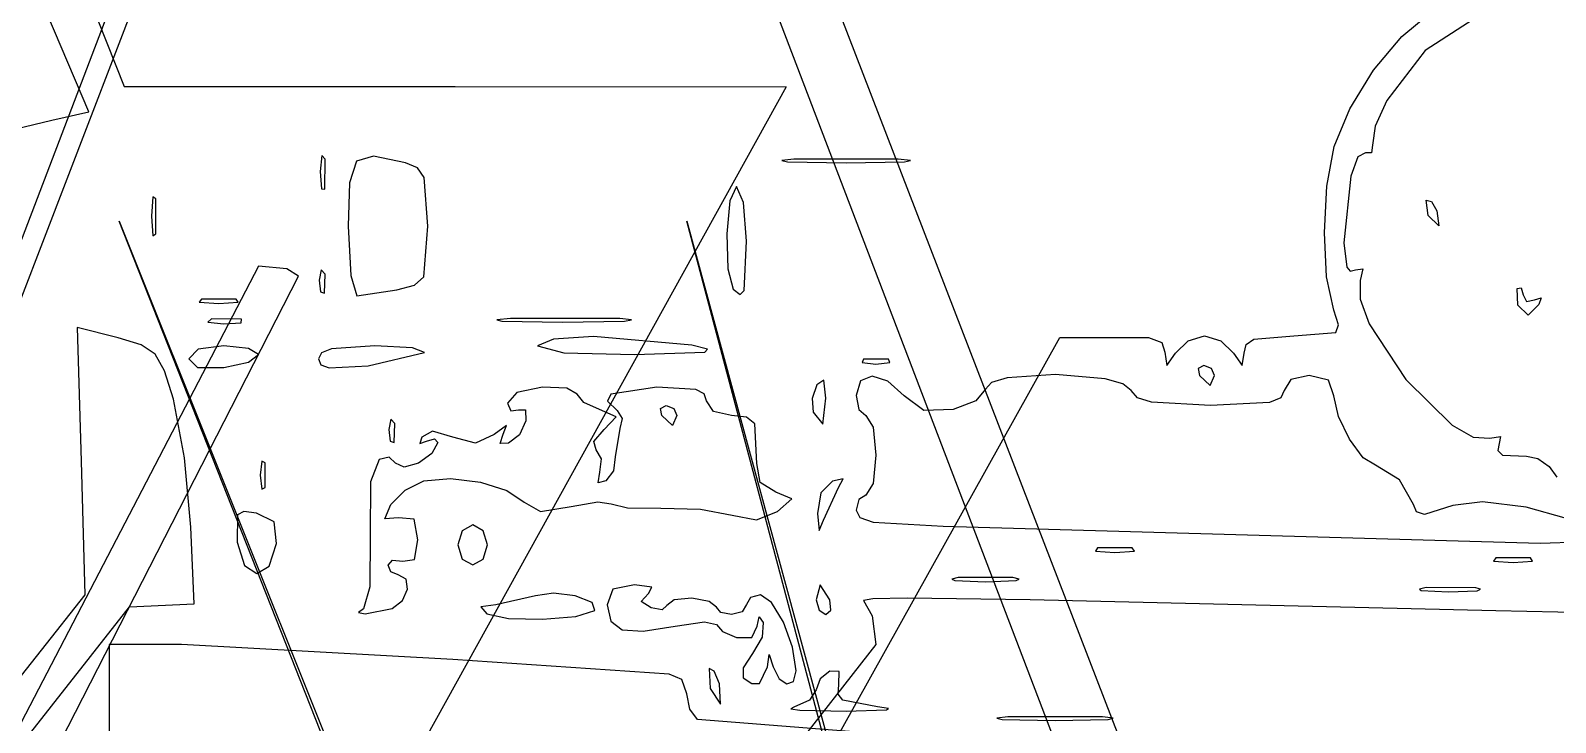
# Model space of a CAD drawing. Extents: x -99 to 383, y -48 to 207.
# Drawn here: x 200.14 to 243.37, y 120.86 to 140.47 of the extents above; entities that cross this region are included whole.
import ezdxf

# ---------------------------------------------------------------- set-up
doc = ezdxf.new("R2010")
doc.units = 0

msp = doc.modelspace()

# ---------------------------------------------------------------- linework, layer by layer
at = {"layer": 'Image'}
for p, q in [((215.352938, 160.971873), (273.981, 9.02969)), ((273.982457, 3.103029), (215.3537, 156.51022)), ((151.07791, 6.034145), (208.38221, 155.000572)), ((207.451301, 154.344711), (150.147, 4.48242)), ((201.789764, 138.166352), (200.317154, 141.622592)), ((201.700016, 141.6271), (202.795376, 138.87957)), ((239.012393, 140.298196), (239.838422, 140.988002)), ((241.483158, 141.071111), (239.669345, 139.898385)), ((238.21158, 139.338973), (239.012393, 140.298196)), ((239.669345, 139.898385), (238.58238, 138.480557)), ((237.537888, 138.251764), (238.21158, 139.338973)), ((221.563136, 138.871301), (151.064, 11.5906)), ((202.795376, 138.87957), (212.179256, 138.875449)), ((212.179256, 138.875449), (221.563136, 138.871301)), ((238.58238, 138.480557), (238.252438, 137.756151)), ((198.613104, 137.418029), (200.740494, 137.928123)), ((200.740494, 137.928123), (201.789764, 138.166352)), ((237.093222, 137.178002), (237.537888, 138.251764)), ((238.252438, 137.756151), (238.176055, 137.220805)), ((236.886843, 136.05586), (237.093222, 137.178002)), ((238.176055, 137.220805), (238.151519, 137.000078)), ((208.398282, 136.923806), (208.352675, 136.472505)), ((208.49325, 136.819912), (208.398282, 136.923806)), ((208.482779, 135.973246), (208.493221, 136.819912)), ((208.493221, 136.819912), (208.49325, 136.819912)), ((209.378479, 136.768544), (209.18164, 136.153181)), ((209.864111, 136.909205), (209.378479, 136.768544)), ((210.767455, 136.717974), (209.864111, 136.909205)), ((211.105167, 136.576998), (210.767455, 136.717974)), ((221.77362, 136.821691), (221.432142, 136.781445)), ((221.432142, 136.781445), (221.597673, 136.748486)), ((221.597673, 136.748486), (223.25529, 136.718037)), ((224.73695, 136.821691), (221.77362, 136.821691)), ((223.25529, 136.718037), (224.912903, 136.748486)), ((224.73696, 136.821691), (224.73695, 136.821691)), ((225.078434, 136.781445), (224.73696, 136.821691)), ((224.912903, 136.748486), (225.078434, 136.781445)), ((237.761202, 136.886531), (237.563079, 136.336141)), ((237.985527, 137.004558), (237.761202, 136.886531)), ((238.151519, 137.000078), (237.985527, 137.004558)), ((208.352675, 136.472505), (208.386623, 135.976599)), ((211.296949, 136.306045), (211.105167, 136.576998)), ((211.402454, 134.922664), (211.296949, 136.306045)), ((237.563079, 136.336141), (237.367856, 134.445528)), ((203.603723, 135.755536), (203.56581, 135.202999)), ((203.69487, 135.696887), (203.603723, 135.755536)), ((208.386623, 135.976599), (208.482779, 135.973246)), ((209.18164, 136.153181), (209.144675, 134.920304)), ((220.151338, 136.049184), (219.963127, 135.635869)), ((220.350657, 135.59322), (220.151338, 136.049184)), ((236.815067, 134.740761), (236.886843, 136.05586)), ((203.69487, 134.709111), (203.69487, 135.696888)), ((203.69487, 135.696888), (203.69487, 135.696887)), ((219.963127, 135.635869), (219.874774, 134.703985)), ((220.43356, 134.496964), (220.350657, 135.59322)), ((239.75511, 135.221802), (239.703605, 135.657307)), ((239.703605, 135.657307), (239.847679, 135.624373)), ((239.847679, 135.624373), (240.005216, 135.356309)), ((240.005216, 135.356309), (240.0561, 134.933713)), ((202.65367, 135.061888), (254.608, 5.35692)), ((254.608, 3.38137), (202.65367, 135.061888)), ((203.56581, 135.202999), (203.603723, 134.650461)), ((209.144675, 134.920304), (209.21722, 133.525073)), ((211.285956, 133.488901), (211.402454, 134.922664)), ((218.740431, 135.062069), (253.668, 6.63229)), ((253.668, 3.52785), (218.740431, 135.062069)), ((239.755111, 135.221802), (239.75511, 135.221802)), ((240.0561, 134.933713), (239.755111, 135.221802)), ((203.603723, 134.650461), (203.69487, 134.709111)), ((219.874774, 134.703985), (219.901188, 133.715629)), ((220.372681, 133.09904), (220.43356, 134.496964)), ((220.43356, 134.496964), (220.43356, 134.496964)), ((236.878699, 133.484711), (236.815067, 134.740761)), ((237.367856, 134.445528), (237.447587, 133.759699)), ((206.60467, 133.791409), (139, 3.87526)), ((207.401949, 133.708506), (206.60467, 133.791409)), ((207.73356, 133.509187), (207.401949, 133.708506)), ((208.376839, 133.684568), (208.320281, 133.391596)), ((208.4908, 133.562106), (208.376839, 133.684568)), ((219.901188, 133.715629), (220.057273, 133.132894)), ((237.447587, 133.759699), (237.550414, 133.646689)), ((237.550414, 133.646689), (237.698028, 133.680438)), ((237.698028, 133.680438), (237.901076, 133.712288)), ((237.901076, 133.712288), (237.83389, 133.378085)), ((141.257667, 3.593033), (207.73356, 133.509187)), ((208.320281, 133.391596), (208.354687, 133.059655)), ((208.468532, 133.02118), (208.490827, 133.562106)), ((208.490827, 133.562106), (208.4908, 133.562106)), ((209.21722, 133.525073), (209.391619, 132.944754)), ((210.52051, 133.121134), (211.023347, 133.251419)), ((211.023347, 133.251419), (211.285956, 133.488901)), ((237.078546, 132.539712), (236.878699, 133.484711)), ((237.83389, 133.378085), (237.826572, 132.849164)), ((242.278459, 133.152173), (242.398075, 133.170181)), ((242.29511, 132.681802), (242.278459, 133.152173)), ((242.398075, 133.170181), (242.44782, 132.975629)), ((204.981983, 132.85726), (204.923334, 132.766105)), ((204.923334, 132.766105), (205.475871, 132.728191)), ((205.96976, 132.85726), (204.981983, 132.85726)), ((205.475871, 132.728191), (206.028408, 132.766105)), ((206.028408, 132.766105), (205.969759, 132.85726)), ((205.969759, 132.85726), (205.96976, 132.85726)), ((208.354687, 133.059655), (208.468532, 133.02118)), ((209.391619, 132.944754), (210.520509, 133.121143)), ((210.520509, 133.121143), (210.52051, 133.121134)), ((220.057273, 133.132894), (220.259241, 132.982119)), ((220.259241, 132.982119), (220.372681, 133.09904)), ((237.826572, 132.849164), (238.082776, 132.153261)), ((242.44782, 132.975629), (242.543543, 132.790479)), ((242.543543, 132.790479), (242.773674, 132.831086)), ((242.773674, 132.831086), (242.958381, 132.891348)), ((242.958381, 132.891348), (242.898106, 132.706632)), ((205.271064, 132.293587), (205.167182, 132.198632)), ((206.11773, 132.283116), (205.271064, 132.293587)), ((206.114389, 132.18693), (206.11773, 132.283131)), ((206.11773, 132.283131), (206.11773, 132.283116)), ((213.74269, 132.306823), (213.353565, 132.267073)), ((216.84713, 132.305694), (213.74269, 132.306823)), ((216.84713, 132.305666), (216.84713, 132.305694)), ((217.173481, 132.265659), (216.84713, 132.305666)), ((237.212703, 132.124132), (237.078546, 132.539712)), ((242.29511, 132.681797), (242.29511, 132.681802)), ((242.591973, 132.398931), (242.29511, 132.681797)), ((242.898106, 132.706632), (242.591973, 132.398931)), ((202.623774, 131.759654), (201.460594, 132.054906)), ((201.460594, 132.054906), (201.571281, 128.266786)), ((205.167182, 132.198632), (205.618479, 132.153029)), ((205.618479, 132.153029), (206.114389, 132.18693)), ((213.353565, 132.267073), (213.501266, 132.234347)), ((213.501266, 132.234347), (215.21405, 132.203527)), ((215.21405, 132.203527), (216.974356, 132.23308)), ((216.974356, 132.23308), (217.173481, 132.265659)), ((235.949656, 131.815784), (237.137797, 131.908889)), ((237.137797, 131.908889), (237.212703, 132.124132)), ((238.082776, 132.153261), (239.125195, 130.577548)), ((158.814716, 5.195693), (229.31369, 131.770911)), ((203.274484, 131.561255), (202.623774, 131.759654)), ((203.673521, 131.292542), (203.274484, 131.561255)), ((204.890538, 131.436811), (204.629906, 131.166895)), ((205.617683, 131.533558), (204.890538, 131.436811)), ((206.3153, 131.459725), (205.617683, 131.533558)), ((206.60546, 131.282214), (206.3153, 131.459725)), ((208.672076, 131.446558), (208.388795, 131.330851)), ((209.89806, 131.533558), (208.672076, 131.446558)), ((210.971067, 131.47709), (209.89806, 131.533558)), ((211.30508, 131.341325), (210.971067, 131.47709)), ((214.966352, 131.724661), (214.50775, 131.533549)), ((214.50775, 131.533549), (215.258106, 131.337137)), ((216.095225, 131.791979), (214.966352, 131.724661)), ((218.88219, 131.549748), (216.095225, 131.791979)), ((218.88219, 131.549741), (218.88219, 131.549748)), ((219.327911, 131.432082), (218.88219, 131.549741)), ((219.249665, 131.35569), (219.327911, 131.432082)), ((229.31369, 131.770911), (231.826816, 131.771439)), ((231.826816, 131.771439), (232.21125, 131.62757)), ((232.21125, 131.62757), (232.29632, 131.347578)), ((232.592568, 131.321896), (232.953301, 131.670704)), ((232.953301, 131.670704), (233.416628, 131.815784)), ((233.416628, 131.815784), (233.879966, 131.670704)), ((233.879966, 131.670704), (234.240688, 131.321896)), ((234.536936, 131.321896), (234.599515, 131.569099)), ((234.599515, 131.569099), (234.816248, 131.71998)), ((234.816248, 131.71998), (235.949656, 131.815784)), ((203.939225, 130.821883), (203.673521, 131.292542)), ((204.629906, 131.166895), (204.868345, 130.916577)), ((205.617683, 130.915551), (206.3153, 131.070826)), ((206.3153, 131.070826), (206.60546, 131.282214)), ((206.60546, 131.282214), (206.60546, 131.282214)), ((208.388795, 131.330851), (208.29879, 131.160822)), ((208.29879, 131.160822), (208.368341, 130.99206)), ((208.368341, 130.99206), (208.601512, 130.907117)), ((209.70584, 130.968589), (211.30508, 131.341325)), ((211.30508, 131.341325), (211.30508, 131.341325)), ((215.258106, 131.337137), (217.25941, 131.283783)), ((217.25941, 131.283783), (219.249665, 131.35569)), ((223.750525, 131.156023), (223.708633, 131.055489)), ((223.708633, 131.055489), (224.103303, 131.013673)), ((224.45608, 131.156023), (223.750525, 131.156023)), ((224.103303, 131.013673), (224.497973, 131.055489)), ((224.456081, 131.156023), (224.45608, 131.156023)), ((224.497973, 131.055489), (224.456081, 131.156023)), ((232.29632, 131.347578), (232.346157, 130.977773)), ((232.346157, 130.977773), (232.592568, 131.321896)), ((234.240688, 131.321896), (234.488496, 130.969118)), ((234.488496, 130.969118), (234.536936, 131.321896)), ((204.189934, 130.017644), (203.939225, 130.821883)), ((204.868345, 130.916577), (205.617683, 130.915551)), ((208.601512, 130.907117), (209.70584, 130.968589)), ((222.626855, 130.56144), (222.431244, 130.430261)), ((222.68736, 130.051892), (222.626855, 130.56144)), ((223.995814, 130.671689), (223.667914, 130.535953)), ((224.437008, 130.530804), (223.995814, 130.671689)), ((227.822224, 130.622867), (227.376638, 130.489713)), ((229.18962, 130.720757), (227.822224, 130.622867)), ((230.599201, 130.599153), (229.18962, 130.720757)), ((231.097518, 130.45794), (230.599201, 130.599153)), ((233.399887, 130.969114), (233.240037, 130.886211)), ((233.240037, 130.886211), (233.275427, 130.686892)), ((233.275427, 130.686892), (233.5743, 130.40467)), ((233.610971, 130.886211), (233.399887, 130.969114)), ((233.5743, 130.40467), (233.69876, 130.686892)), ((233.69876, 130.686892), (233.610971, 130.886211)), ((233.69876, 130.686892), (233.69876, 130.686892)), ((235.863164, 130.574574), (235.67501, 130.26413)), ((236.380565, 130.687463), (235.863164, 130.574574)), ((236.928901, 130.55947), (236.380565, 130.687463)), ((237.08612, 130.11309), (236.928901, 130.55947)), ((239.125195, 130.577548), (240.440028, 129.285023)), ((213.925514, 130.204532), (213.660384, 129.906986)), ((214.648161, 130.355815), (213.925514, 130.204532)), ((215.345779, 130.326966), (214.648161, 130.355815)), ((215.635938, 130.164192), (215.345779, 130.326966)), ((215.82247, 129.929392), (215.635938, 130.164192)), ((216.592199, 130.164461), (216.490287, 129.960735)), ((217.893716, 130.362703), (216.592199, 130.164461)), ((219.001596, 130.297784), (217.893716, 130.362703)), ((219.235212, 130.174179), (219.001596, 130.297784)), ((219.304826, 129.976242), (219.235212, 130.174179)), ((222.431244, 130.430261), (222.296074, 130.038211)), ((223.667914, 130.535953), (223.539468, 130.123019)), ((223.539468, 130.123019), (223.622371, 129.724381)), ((224.905338, 130.113875), (224.437008, 130.530804)), ((227.20835, 130.299408), (226.938916, 129.970844)), ((227.376638, 130.489713), (227.20835, 130.299408)), ((231.33963, 130.26413), (231.097518, 130.45794)), ((231.519187, 130.061519), (231.33963, 130.26413)), ((235.67501, 130.26413), (235.58335, 130.055339)), ((204.502012, 128.356725), (204.189934, 130.017644)), ((213.660384, 129.906986), (213.751263, 129.693143)), ((213.751263, 129.693143), (213.969756, 129.715868)), ((213.969756, 129.715868), (214.169347, 129.719622)), ((214.169347, 129.719622), (214.181422, 129.403135)), ((216.270938, 129.72738), (215.82247, 129.929392)), ((216.740778, 129.518019), (216.270938, 129.72738)), ((216.490287, 129.960735), (216.769426, 129.696256)), ((216.769426, 129.696256), (216.910541, 129.473161)), ((217.999439, 129.757308), (218.15929, 129.840211)), ((218.03483, 129.557989), (217.999439, 129.757308)), ((218.15929, 129.840211), (218.370374, 129.757308)), ((218.370374, 129.757308), (218.458163, 129.557989)), ((219.494409, 129.67037), (219.304826, 129.976242)), ((222.296074, 130.038211), (222.324649, 129.65415)), ((222.593646, 129.313181), (222.687361, 130.051891)), ((222.687361, 130.051891), (222.68736, 130.051892)), ((223.622371, 129.724381), (223.82169, 129.558575)), ((225.465507, 129.695263), (224.905338, 130.113875)), ((226.291128, 129.72582), (225.465507, 129.695263)), ((226.938916, 129.970844), (226.291128, 129.72582)), ((231.912768, 129.931161), (231.519187, 130.061519)), ((233.58854, 129.840797), (231.912768, 129.931161)), ((235.256711, 129.925668), (233.58854, 129.840797)), ((235.58335, 130.055339), (235.256711, 129.925668)), ((237.214706, 129.526338), (237.08612, 130.11309)), ((210.353013, 129.45116), (210.29647, 129.158189)), ((210.46696, 129.328699), (210.353013, 129.45116)), ((210.444693, 128.787773), (210.466989, 129.328699)), ((210.466989, 129.328699), (210.46696, 129.328699)), ((213.634092, 129.270412), (213.282884, 129.022606)), ((213.534174, 129.027489), (213.634092, 129.270412)), ((214.181422, 129.403135), (213.997255, 129.008886)), ((216.395172, 129.157114), (216.740778, 129.518019)), ((216.910541, 129.473161), (216.847037, 129.185711)), ((218.333703, 129.275767), (218.03483, 129.557989)), ((218.03483, 129.557989), (218.03483, 129.557989)), ((218.458163, 129.557989), (218.333703, 129.275767)), ((220.010381, 129.557989), (219.494409, 129.67037)), ((220.436798, 129.510949), (220.010381, 129.557989)), ((220.671536, 129.319135), (220.436798, 129.510949)), ((220.724318, 128.196999), (220.671536, 129.319135)), ((222.324649, 129.65415), (222.593646, 129.313181)), ((223.82169, 129.558575), (224.021009, 129.226964)), ((237.527475, 128.881722), (237.214706, 129.526338)), ((240.440028, 129.285023), (241.036751, 128.943106)), ((210.29647, 129.158189), (210.330862, 128.826248)), ((210.330862, 128.826248), (210.444693, 128.787773)), ((211.227968, 128.939432), (211.174879, 128.764844)), ((211.174879, 128.764844), (211.359004, 128.82562)), ((211.533407, 129.113313), (211.227968, 128.939432)), ((211.359004, 128.82562), (211.589121, 128.899986)), ((212.109884, 128.941408), (211.533407, 129.113313)), ((211.589121, 128.899986), (211.684829, 128.796001)), ((212.75491, 128.776301), (212.109884, 128.941408)), ((213.282884, 129.022606), (212.75491, 128.776301)), ((213.450429, 128.763247), (213.534174, 129.027489)), ((213.997255, 129.008886), (213.691654, 128.768652)), ((216.104346, 128.824628), (216.395172, 129.157114)), ((216.171172, 128.58827), (216.104346, 128.824628)), ((216.847037, 129.185711), (216.714816, 128.383549)), ((224.021009, 129.226964), (224.103912, 128.429685)), ((237.914947, 128.361382), (237.527475, 128.881722)), ((241.036751, 128.943106), (241.50616, 128.909765)), ((241.50616, 128.909765), (241.808981, 128.963545)), ((241.808981, 128.963545), (241.771928, 128.759868)), ((211.51485, 128.47637), (211.131886, 128.209168)), ((211.684829, 128.796001), (211.51485, 128.47637)), ((213.691654, 128.768652), (213.450429, 128.763247)), ((216.321801, 128.327792), (216.171172, 128.58827)), ((224.103912, 128.429685), (224.021009, 127.632407)), ((241.771928, 128.759868), (241.728441, 128.561535)), ((241.728441, 128.561535), (241.860916, 128.428451)), ((241.860916, 128.428451), (242.548095, 128.406168)), ((242.548095, 128.406168), (242.868799, 128.340342)), ((201.571281, 128.266786), (201.681968, 124.478666)), ((204.686475, 126.395064), (204.502012, 128.356725)), ((206.692035, 128.259918), (206.650217, 127.865247)), ((206.79257, 128.218025), (206.692035, 128.259918)), ((206.79257, 128.218024), (206.79257, 128.218025)), ((206.79257, 127.512469), (206.79257, 128.218024)), ((210.021782, 128.306837), (209.771261, 127.67674)), ((210.309285, 128.373366), (210.021782, 128.306837)), ((210.488859, 128.207159), (210.309285, 128.373366)), ((210.726401, 128.088172), (210.488859, 128.207159)), ((211.131886, 128.209168), (210.726401, 128.088172)), ((216.28121, 127.950434), (216.321801, 128.327792)), ((216.668253, 127.990001), (216.448144, 127.702254)), ((216.714816, 128.383549), (216.668253, 127.990001)), ((220.82608, 127.660651), (220.724318, 128.196999)), ((238.26764, 128.14746), (237.914947, 128.361382)), ((238.942384, 127.733838), (238.26764, 128.14746)), ((242.868799, 128.340342), (243.189234, 128.107971)), ((243.189234, 128.107971), (243.406037, 127.810917)), ((206.650217, 127.865247), (206.692035, 127.470577)), ((209.771261, 127.67674), (209.762928, 126.142437)), ((210.758872, 127.44398), (211.291784, 127.70593)), ((211.291784, 127.70593), (212.047772, 127.772488)), ((212.047772, 127.772488), (212.890943, 127.669305)), ((212.890943, 127.669305), (213.643969, 127.433984)), ((216.230703, 127.653077), (216.28121, 127.950434)), ((216.448144, 127.702254), (216.230703, 127.653077)), ((221.269006, 127.384962), (220.82608, 127.660651)), ((222.873812, 127.700404), (222.545433, 127.368144)), ((223.172922, 127.761429), (222.873812, 127.700404)), ((223.04529, 127.518932), (223.172922, 127.761429)), ((224.021009, 127.632407), (223.82169, 127.300795)), ((239.34389, 127.03873), (238.942384, 127.733838)), ((206.692035, 127.470577), (206.79257, 127.512469)), ((210.348429, 127.032749), (210.758872, 127.44398)), ((213.643969, 127.433984), (214.129524, 127.104131)), ((214.129524, 127.104131), (214.597691, 126.836781)), ((215.467874, 126.974535), (216.217453, 127.113214)), ((216.217453, 127.113214), (216.600914, 127.054909)), ((221.717746, 127.198189), (221.269006, 127.384962)), ((221.313174, 126.839856), (221.717746, 127.198189)), ((222.545433, 127.368144), (222.443282, 126.776722)), ((222.61476, 126.59525), (223.04529, 127.518932)), ((223.04529, 127.518932), (223.04529, 127.518932)), ((223.622371, 127.176441), (223.539468, 126.877462)), ((223.82169, 127.300795), (223.622371, 127.176441)), ((241.300166, 127.112911), (240.45802, 127.010678)), ((242.531821, 126.95864), (241.300166, 127.112911)), ((206.005219, 126.745993), (205.994554, 125.965285)), ((206.188908, 126.831885), (206.005219, 126.745993)), ((206.541726, 126.79055), (206.188908, 126.831885)), ((207.048088, 126.539817), (206.541726, 126.79055)), ((210.18038, 126.632925), (210.348429, 127.032749)), ((214.597691, 126.836781), (215.467874, 126.974535)), ((216.600914, 127.054909), (217.065578, 126.936779)), ((217.065578, 126.936779), (218.010384, 126.931632)), ((218.010384, 126.931632), (219.133805, 126.903216)), ((219.133805, 126.903216), (220.027824, 126.729143)), ((220.027824, 126.729143), (220.718908, 126.6012)), ((220.718908, 126.6012), (221.313174, 126.839856)), ((222.443282, 126.776722), (222.49761, 126.298346)), ((223.539468, 126.877462), (223.645414, 126.665775)), ((223.645414, 126.665775), (224.027779, 126.530512)), ((239.423564, 126.825121), (239.34389, 127.03873)), ((239.649199, 126.748905), (239.423564, 126.825121)), ((240.45802, 127.010678), (239.649199, 126.748905)), ((243.678418, 126.641858), (242.531821, 126.95864)), ((204.78006, 124.219244), (204.686475, 126.395064)), ((207.1141, 125.926852), (207.048088, 126.539817)), ((210.572824, 126.65841), (210.18038, 126.632925)), ((211.012724, 126.622301), (210.572824, 126.65841)), ((211.120391, 126.032938), (211.012724, 126.622301)), ((212.3729, 126.289514), (212.249424, 125.8897)), ((212.672757, 126.454144), (212.3729, 126.289514)), ((212.972625, 126.289514), (212.672757, 126.454144)), ((213.09609, 125.8897), (212.972625, 126.289514)), ((222.49761, 126.298346), (222.61476, 126.59525)), ((224.027779, 126.530512), (226.008908, 126.417079)), ((226.008908, 126.417079), (242.933408, 125.941668)), ((205.994554, 125.965285), (206.207766, 125.30841)), ((206.901748, 125.284584), (207.114104, 125.926852)), ((207.114104, 125.926852), (207.1141, 125.926852)), ((209.762928, 126.142437), (209.755774, 124.704852)), ((211.025893, 125.472128), (211.120391, 126.032938)), ((212.249424, 125.8897), (212.3729, 125.489886)), ((212.972625, 125.489886), (213.09609, 125.8897)), ((213.09609, 125.8897), (213.09609, 125.8897)), ((230.382413, 125.802018), (230.323764, 125.710863)), ((231.37019, 125.802018), (230.382413, 125.802018)), ((231.428839, 125.710863), (231.370189, 125.802018)), ((231.370189, 125.802018), (231.37019, 125.802018)), ((242.933408, 125.941668), (244.054441, 125.980997)), ((210.273725, 125.315806), (210.398079, 125.461149)), ((210.398079, 125.461149), (210.697058, 125.426722)), ((210.697058, 125.426722), (211.025893, 125.472128)), ((212.3729, 125.489886), (212.672757, 125.325256)), ((212.672757, 125.325256), (212.972625, 125.489886)), ((230.323764, 125.710863), (230.876301, 125.672949)), ((230.876301, 125.672949), (231.428839, 125.710863)), ((241.671113, 125.5198), (241.612464, 125.428645)), ((241.612464, 125.428645), (242.165001, 125.390731)), ((242.65889, 125.5198), (241.671113, 125.5198)), ((242.165001, 125.390731), (242.717539, 125.428645)), ((242.717539, 125.428645), (242.658889, 125.5198)), ((242.658889, 125.5198), (242.65889, 125.5198)), ((206.207766, 125.30841), (206.554899, 125.079973)), ((206.554899, 125.079973), (206.901748, 125.284584)), ((210.356628, 125.122741), (210.273725, 125.315806)), ((210.555947, 125.04244), (210.356628, 125.122741)), ((210.791042, 124.919131), (210.555947, 125.04244)), ((226.43048, 124.962781), (226.251611, 124.917131)), ((227.9827, 124.962781), (226.43048, 124.962781)), ((227.982701, 124.962781), (227.9827, 124.962781)), ((228.161569, 124.917131), (227.982701, 124.962781)), ((209.755774, 124.704852), (209.574883, 124.079307)), ((210.687181, 124.313439), (210.827532, 124.633822)), ((210.827532, 124.633822), (210.791042, 124.919131)), ((214.959185, 124.526554), (214.45555, 124.444645)), ((215.582262, 124.442391), (214.959185, 124.526554)), ((216.648148, 124.637576), (216.482607, 124.187478)), ((217.258718, 124.756457), (216.648148, 124.637576)), ((217.755126, 124.695272), (217.258718, 124.756457)), ((217.445056, 124.288174), (217.658401, 124.513509)), ((217.658401, 124.513509), (217.755126, 124.695272)), ((222.520182, 124.760212), (222.409269, 124.336879)), ((222.79357, 124.336879), (222.520182, 124.760212)), ((226.251611, 124.917131), (226.338317, 124.879747)), ((226.338317, 124.879747), (227.20659, 124.84521)), ((227.20659, 124.84521), (228.074863, 124.879747)), ((228.074863, 124.879747), (228.161569, 124.917131)), ((239.6998, 124.681443), (239.508283, 124.635343)), ((239.508283, 124.635343), (239.563434, 124.597013)), ((239.563434, 124.597013), (240.330905, 124.559644)), ((241.11091, 124.677605), (239.6998, 124.681443)), ((240.330905, 124.559644), (241.142113, 124.592756)), ((241.11091, 124.67759), (241.11091, 124.677605)), ((241.24461, 124.630622), (241.11091, 124.67759)), ((241.142113, 124.592756), (241.24461, 124.630622)), ((201.681968, 124.478666), (109.909, 8.60608)), ((111.97722, 8.182747), (202.94071, 124.137289)), ((202.94071, 124.137289), (204.78006, 124.219244)), ((209.574883, 124.079307), (209.438287, 123.971969)), ((209.622953, 123.93779), (210.391746, 124.08498)), ((210.391746, 124.08498), (210.39175, 124.084909)), ((210.39175, 124.084909), (210.687181, 124.313439)), ((213.32666, 124.191452), (212.89987, 124.133497)), ((212.89987, 124.133497), (213.073958, 123.933408)), ((214.45555, 124.444645), (213.32666, 124.191452)), ((216.061357, 124.25666), (215.582262, 124.442391)), ((216.13305, 124.033868), (216.061357, 124.25666)), ((216.482607, 124.187478), (216.583912, 123.728411)), ((217.728957, 124.103356), (217.445056, 124.288174)), ((218.04464, 124.053745), (217.728957, 124.103356)), ((218.17594, 124.175337), (218.04464, 124.053745)), ((218.38314, 124.335357), (218.17594, 124.175337)), ((218.881297, 124.378145), (218.38314, 124.335357)), ((219.37951, 124.287225), (218.881297, 124.378145)), ((219.586852, 124.125779), (219.37951, 124.287225)), ((219.711347, 123.976289), (219.586852, 124.125779)), ((220.433716, 124.196334), (220.309362, 123.997015)), ((220.549963, 124.395653), (220.433716, 124.196334)), ((220.829448, 124.478556), (220.549963, 124.395653)), ((221.147574, 124.254267), (220.829448, 124.478556)), ((221.478892, 123.700553), (221.147574, 124.254267)), ((222.409269, 124.336879), (222.489572, 124.0379)), ((222.827984, 124.0379), (222.79357, 124.336879)), ((222.79357, 124.336879), (222.79357, 124.336879)), ((224.013284, 124.362166), (223.749419, 124.310356)), ((223.749419, 124.310356), (223.998569, 123.879983)), ((224.992518, 124.38429), (224.013284, 124.362166)), ((228.476639, 124.336094), (224.992518, 124.38429)), ((241.678439, 124.022709), (228.476639, 124.336094)), ((209.438287, 123.971969), (209.622953, 123.93779)), ((213.073958, 123.933408), (213.683298, 123.802095)), ((213.683298, 123.802095), (214.650725, 123.783424)), ((214.650725, 123.783424), (215.594541, 123.86486)), ((215.594541, 123.86486), (216.133048, 124.033868)), ((216.133048, 124.033868), (216.13305, 124.033868)), ((216.583912, 123.728411), (216.913444, 123.483723)), ((218.410887, 123.589845), (219.241548, 123.712063)), ((219.241548, 123.712063), (219.587047, 123.634806)), ((219.587047, 123.634806), (219.752853, 123.436562)), ((220.010383, 123.914112), (219.711347, 123.976289)), ((220.309362, 123.997015), (220.010383, 123.914112)), ((220.738231, 123.587757), (220.791293, 123.850287)), ((220.791293, 123.850287), (220.908298, 123.686117)), ((220.908298, 123.686117), (220.879632, 123.278423)), ((221.739333, 122.996145), (221.478892, 123.700553)), ((222.489572, 124.0379), (222.682629, 123.913546)), ((222.682629, 123.913546), (222.827984, 124.0379)), ((223.998569, 123.879983), (224.102197, 123.071226)), ((249.800199, 123.844491), (241.678439, 124.022709)), ((216.913444, 123.483723), (217.509627, 123.441504)), ((217.509627, 123.441504), (218.410887, 123.589845)), ((219.752853, 123.436562), (220.151491, 123.267895)), ((220.151491, 123.267895), (220.586128, 123.267565)), ((220.586128, 123.267565), (220.738231, 123.587757)), ((220.879632, 123.278423), (220.603188, 122.816546)), ((224.102197, 123.071226), (133.156, 6.82236)), ((204.417218, 123.065093), (202.371108, 123.067351)), ((202.371108, 123.067351), (202.372, 121.797)), ((212.107768, 122.645753), (204.417218, 123.065093)), ((220.603188, 122.816546), (220.338754, 122.407648)), ((221.0309, 122.432445), (221.077407, 122.785223)), ((221.077407, 122.785223), (221.192726, 122.432445)), ((221.844828, 122.319776), (221.739333, 122.996145)), ((218.246098, 122.224661), (212.107768, 122.645753)), ((219.518231, 122.315154), (219.37505, 122.385278)), ((219.37505, 122.385278), (219.401378, 121.822453)), ((220.338754, 122.407648), (220.339028, 122.127323)), ((220.799717, 121.96369), (221.030895, 122.432447)), ((221.030895, 122.432447), (221.0309, 122.432445)), ((221.192726, 122.432445), (221.358577, 122.092149)), ((218.60531, 122.072372), (218.246098, 122.224661)), ((218.739986, 121.672877), (218.60531, 122.072372)), ((219.66571, 121.949773), (219.518231, 122.315154)), ((219.692691, 121.374138), (219.665598, 121.949775)), ((219.665598, 121.949775), (219.66571, 121.949773)), ((220.339028, 122.127323), (220.585622, 121.960972)), ((220.585622, 121.960972), (220.799717, 121.96369)), ((221.358577, 122.092149), (221.575631, 121.950767)), ((221.575631, 121.950767), (221.764257, 122.022057)), ((221.764257, 122.022057), (221.844828, 122.319776)), ((222.524013, 122.094817), (222.40904, 121.786906)), ((222.800425, 122.310606), (222.524013, 122.094817)), ((223.064923, 122.29864), (222.800425, 122.310606)), ((223.030525, 121.662085), (223.05434, 121.935079)), ((223.05434, 121.935079), (223.064923, 122.29864)), ((202.372, 121.797), (202.372, 120.527)), ((218.828801, 121.231111), (218.739986, 121.672877)), ((219.401378, 121.822453), (219.692691, 121.374138)), ((222.222509, 121.487188), (221.774041, 121.29109)), ((222.40904, 121.786906), (222.222509, 121.487188)), ((223.168496, 121.486092), (223.030525, 121.662085)), ((224.14462, 121.299947), (223.168496, 121.486092)), ((219.04233, 120.938233), (218.828801, 121.231111)), ((221.774041, 121.29109), (221.694501, 121.244459)), ((221.694501, 121.244459), (221.947343, 121.207906)), ((221.947343, 121.207906), (223.255711, 121.179657)), ((223.255711, 121.179657), (224.400172, 121.219176)), ((224.144626, 121.299946), (224.14462, 121.299947)), ((224.460965, 121.25624), (224.144626, 121.299946)), ((224.400172, 121.219176), (224.460965, 121.25624)), ((225.619289, 120.424571), (219.04233, 120.938233)), ((227.84211, 121.017134), (227.533154, 120.976091)), ((227.533154, 120.976091), (227.682919, 120.942481)), ((227.682919, 120.942481), (229.18266, 120.911431)), ((230.52322, 121.017134), (227.84211, 121.017134)), ((229.18266, 120.911431), (230.682405, 120.942481)), ((230.832169, 120.976091), (230.52321, 121.017134)), ((230.52321, 121.017134), (230.52322, 121.017134)), ((230.682405, 120.942481), (230.832169, 120.976091))]:
    msp.add_line(p, q, dxfattribs=at)

doc.saveas('drawing.dxf')
